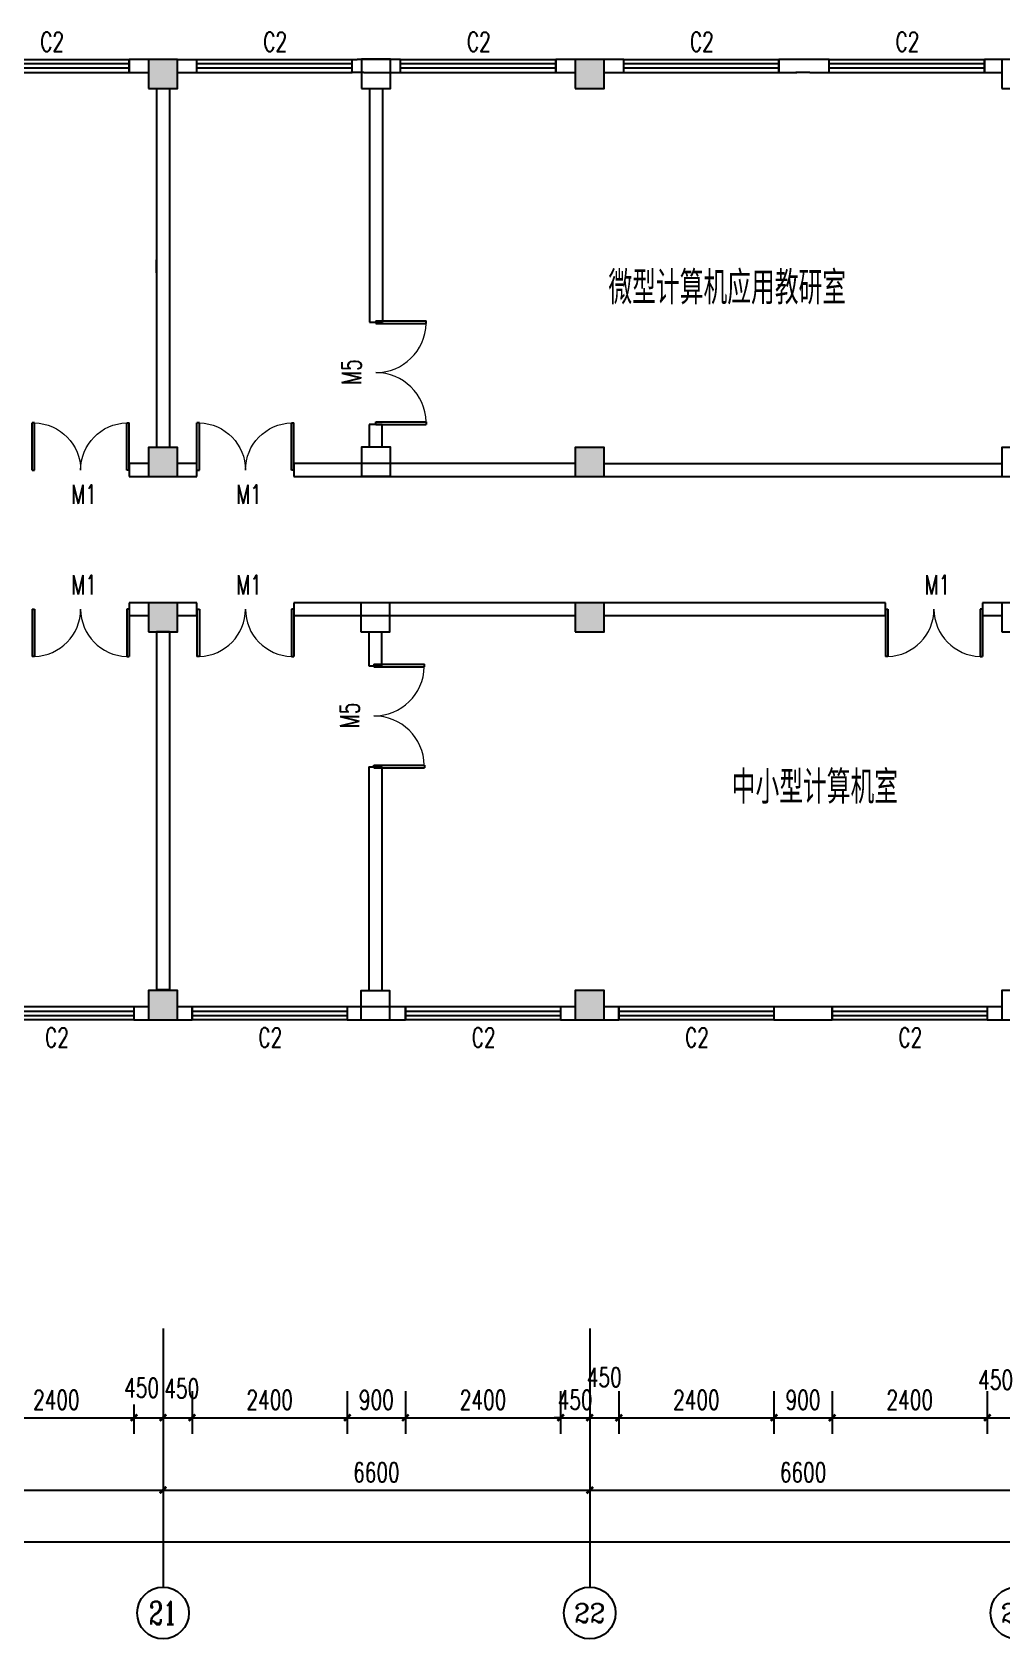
# Model space of a CAD drawing. Header units: millimetres. Extents: x -59809 to 114535, y 156 to 28464.
# Drawn here: x 24504 to 39504, y 2864 to 27712 of the extents above; entities that cross this region are included whole.
import ezdxf
from ezdxf.enums import TextEntityAlignment as Align

# ---------------------------------------------------------------- set-up
doc = ezdxf.new("R2010")
doc.units = ezdxf.units.MM
for name, color, linetype in [('AXIS', 3, 'Continuous'), ('AXIS_TEXT', 7, 'Continuous'), ('COLUMN', 9, 'Continuous'), ('PUB_DIM', 3, 'Continuous'), ('PUB_TEXT', 7, 'Continuous'), ('WALL', 9, 'Continuous'), ('WINDOW', 4, 'Continuous'), ('WINDOW_TEXT', 7, 'Continuous')]:
    doc.layers.add(name, color=color, linetype=linetype)
doc.styles.add('_TCH_AXIS', font='COMPLEX', dxfattribs={"bigfont": 'GBCBIG'})
doc.styles.add('_TCH_DIM_T3', font='SIMPLEX', dxfattribs={"width": 0.705882, "bigfont": 'GBCBIG'})
doc.styles.add('_TCH_WINDOW', font='SIMPLEX', dxfattribs={"bigfont": 'GBCBIG'})
doc.styles.add('COMPLEX', font='COMPLEX')
doc.styles.get("Standard").update_dxf_attribs({"font": 'txt', "bigfont": 'gbcbig.shx'})
doc.dimstyles.new('_TCH_ARCH&&100', dxfattribs={"dimtxt": 297.5, "dimasz": 100, "dimexe": 250, "dimexo": 300, "dimgap": 126.25, "dimtad": 1, "dimdec": 0, "dimzin": 0, "dimdsep": 46, "dimtxsty": '_TCH_DIM_T3', "dimblk": 'ARCHTICK', "dimcen": 0.09, "dimclrt": 7, "dimazin": 2, "dimtfac": 1, "dimtdec": 0, "dimtix": 1, "dimtmove": 2, "dimatfit": 3, "dimfxl": 1, "dimtolj": 1, "dimtzin": 0, "dimarcsym": 0})

# ---------------------------------------------------------------- blocks, each defined once
blk = doc.blocks.new('_ArchTick')
at = {"color": 0, "linetype": 'ByBlock', "const_width": 0.4}
blk.add_lwpolyline([(-0.5, -0.5), (0.5, 0.5)], dxfattribs=at)
blk = doc.blocks.new('*D98')
at = {"layer": 'Defpoints', "color": 0}
for p in [(23679, 6790), (26079, 6790), (26079, 6284)]:
    blk.add_point(p, dxfattribs=at)
at = {"layer": 'PUB_DIM', "color": 0, "lineweight": -2}
for p, q in [((23679, 6490), (23679, 6034)), ((26079, 6490), (26079, 6034)), ((23679, 6284), (26079, 6284))]:
    blk.add_line(p, q, dxfattribs=at)
at = {"layer": 'PUB_DIM', "color": 0, "lineweight": -2, "xscale": 100, "yscale": 100, "zscale": 100, "rotation": 180}
blk.add_blockref('_ArchTick', (23679, 6284), dxfattribs=at)
at = {"layer": 'PUB_DIM', "color": 0, "lineweight": -2, "xscale": 100, "yscale": 100, "zscale": 100}
blk.add_blockref('_ArchTick', (26079, 6284), dxfattribs=at)
at = {"layer": 'PUB_DIM', "color": 7, "insert": (24879, 6559), "char_height": 297.5, "attachment_point": 5, "style": '_TCH_DIM_T3'}
blk.add_mtext('\\A1;2400', dxfattribs=at)
blk = doc.blocks.new('*D99')
at = {"layer": 'Defpoints', "color": 0}
for p in [(26079, 6790), (26529, 6790), (26529, 6284)]:
    blk.add_point(p, dxfattribs=at)
at = {"layer": 'PUB_DIM', "color": 0, "lineweight": -2}
for p, q in [((26079, 6490), (26079, 6034)), ((26529, 6490), (26529, 6034)), ((26079, 6284), (26529, 6284))]:
    blk.add_line(p, q, dxfattribs=at)
at = {"layer": 'PUB_DIM', "color": 0, "lineweight": -2, "xscale": 100, "yscale": 100, "zscale": 100, "rotation": 180}
blk.add_blockref('_ArchTick', (26079, 6284), dxfattribs=at)
at = {"layer": 'PUB_DIM', "color": 0, "lineweight": -2, "xscale": 100, "yscale": 100, "zscale": 100}
blk.add_blockref('_ArchTick', (26529, 6284), dxfattribs=at)
at = {"layer": 'PUB_DIM', "color": 7, "insert": (26197, 6747), "char_height": 297.5, "attachment_point": 5, "style": '_TCH_DIM_T3'}
blk.add_mtext('\\A1;450', dxfattribs=at)
blk = doc.blocks.new('*D100')
at = {"layer": 'Defpoints', "color": 0}
for p in [(26529, 6995), (26979, 6995), (26979, 6284)]:
    blk.add_point(p, dxfattribs=at)
at = {"layer": 'PUB_DIM', "color": 0, "lineweight": -2}
for p, q in [((26529, 6695), (26529, 6034)), ((26979, 6695), (26979, 6034)), ((26529, 6284), (26979, 6284))]:
    blk.add_line(p, q, dxfattribs=at)
at = {"layer": 'PUB_DIM', "color": 0, "lineweight": -2, "xscale": 100, "yscale": 100, "zscale": 100, "rotation": 180}
blk.add_blockref('_ArchTick', (26529, 6284), dxfattribs=at)
at = {"layer": 'PUB_DIM', "color": 0, "lineweight": -2, "xscale": 100, "yscale": 100, "zscale": 100}
blk.add_blockref('_ArchTick', (26979, 6284), dxfattribs=at)
at = {"layer": 'PUB_DIM', "color": 7, "insert": (26819, 6735), "char_height": 297.5, "attachment_point": 5, "style": '_TCH_DIM_T3'}
blk.add_mtext('\\A1;450', dxfattribs=at)
blk = doc.blocks.new('*D101')
at = {"layer": 'Defpoints', "color": 0}
for p in [(26979, 6995), (29379, 6995), (29379, 6284)]:
    blk.add_point(p, dxfattribs=at)
at = {"layer": 'PUB_DIM', "color": 0, "lineweight": -2}
for p, q in [((26979, 6695), (26979, 6034)), ((29379, 6695), (29379, 6034)), ((26979, 6284), (29379, 6284))]:
    blk.add_line(p, q, dxfattribs=at)
at = {"layer": 'PUB_DIM', "color": 0, "lineweight": -2, "xscale": 100, "yscale": 100, "zscale": 100, "rotation": 180}
blk.add_blockref('_ArchTick', (26979, 6284), dxfattribs=at)
at = {"layer": 'PUB_DIM', "color": 0, "lineweight": -2, "xscale": 100, "yscale": 100, "zscale": 100}
blk.add_blockref('_ArchTick', (29379, 6284), dxfattribs=at)
at = {"layer": 'PUB_DIM', "color": 7, "insert": (28179, 6559), "char_height": 297.5, "attachment_point": 5, "style": '_TCH_DIM_T3'}
blk.add_mtext('\\A1;2400', dxfattribs=at)
blk = doc.blocks.new('*D102')
at = {"layer": 'Defpoints', "color": 0}
for p in [(29379, 6995), (30279, 6995), (30279, 6284)]:
    blk.add_point(p, dxfattribs=at)
at = {"layer": 'PUB_DIM', "color": 0, "lineweight": -2}
for p, q in [((29379, 6695), (29379, 6034)), ((30279, 6695), (30279, 6034)), ((29379, 6284), (30279, 6284))]:
    blk.add_line(p, q, dxfattribs=at)
at = {"layer": 'PUB_DIM', "color": 0, "lineweight": -2, "xscale": 100, "yscale": 100, "zscale": 100, "rotation": 180}
blk.add_blockref('_ArchTick', (29379, 6284), dxfattribs=at)
at = {"layer": 'PUB_DIM', "color": 0, "lineweight": -2, "xscale": 100, "yscale": 100, "zscale": 100}
blk.add_blockref('_ArchTick', (30279, 6284), dxfattribs=at)
at = {"layer": 'PUB_DIM', "color": 7, "insert": (29829, 6559), "char_height": 297.5, "attachment_point": 5, "style": '_TCH_DIM_T3'}
blk.add_mtext('\\A1;900', dxfattribs=at)
blk = doc.blocks.new('*D103')
at = {"layer": 'Defpoints', "color": 0}
for p in [(30279, 6995), (32679, 6995), (32679, 6284)]:
    blk.add_point(p, dxfattribs=at)
at = {"layer": 'PUB_DIM', "color": 0, "lineweight": -2}
for p, q in [((30279, 6695), (30279, 6034)), ((32679, 6695), (32679, 6034)), ((30279, 6284), (32679, 6284))]:
    blk.add_line(p, q, dxfattribs=at)
at = {"layer": 'PUB_DIM', "color": 0, "lineweight": -2, "xscale": 100, "yscale": 100, "zscale": 100, "rotation": 180}
blk.add_blockref('_ArchTick', (30279, 6284), dxfattribs=at)
at = {"layer": 'PUB_DIM', "color": 0, "lineweight": -2, "xscale": 100, "yscale": 100, "zscale": 100}
blk.add_blockref('_ArchTick', (32679, 6284), dxfattribs=at)
at = {"layer": 'PUB_DIM', "color": 7, "insert": (31479, 6559), "char_height": 297.5, "attachment_point": 5, "style": '_TCH_DIM_T3'}
blk.add_mtext('\\A1;2400', dxfattribs=at)
blk = doc.blocks.new('*D104')
at = {"layer": 'Defpoints', "color": 0}
for p in [(32679, 6995), (33129, 6995), (33129, 6284)]:
    blk.add_point(p, dxfattribs=at)
at = {"layer": 'PUB_DIM', "color": 0, "lineweight": -2}
for p, q in [((32679, 6695), (32679, 6034)), ((33129, 6695), (33129, 6034)), ((32679, 6284), (32579, 6284)), ((32679, 6284), (33129, 6284)), ((33129, 6284), (33229, 6284))]:
    blk.add_line(p, q, dxfattribs=at)
at = {"layer": 'PUB_DIM', "color": 0, "lineweight": -2, "xscale": 100, "yscale": 100, "zscale": 100}
blk.add_blockref('_ArchTick', (32679, 6284), dxfattribs=at)
at = {"layer": 'PUB_DIM', "color": 0, "lineweight": -2, "xscale": 100, "yscale": 100, "zscale": 100, "rotation": 180}
blk.add_blockref('_ArchTick', (33129, 6284), dxfattribs=at)
at = {"layer": 'PUB_DIM', "color": 7, "insert": (32904, 6559), "char_height": 297.5, "attachment_point": 5, "style": '_TCH_DIM_T3'}
blk.add_mtext('\\A1;450', dxfattribs=at)
blk = doc.blocks.new('*D105')
at = {"layer": 'Defpoints', "color": 0}
for p in [(33129, 6995), (33579, 6995), (33579, 6284)]:
    blk.add_point(p, dxfattribs=at)
at = {"layer": 'PUB_DIM', "color": 0, "lineweight": -2}
for p, q in [((33129, 6695), (33129, 6034)), ((33579, 6695), (33579, 6034)), ((33129, 6284), (33579, 6284))]:
    blk.add_line(p, q, dxfattribs=at)
at = {"layer": 'PUB_DIM', "color": 0, "lineweight": -2, "xscale": 100, "yscale": 100, "zscale": 100, "rotation": 180}
blk.add_blockref('_ArchTick', (33129, 6284), dxfattribs=at)
at = {"layer": 'PUB_DIM', "color": 0, "lineweight": -2, "xscale": 100, "yscale": 100, "zscale": 100}
blk.add_blockref('_ArchTick', (33579, 6284), dxfattribs=at)
at = {"layer": 'PUB_DIM', "color": 7, "insert": (33354, 6909), "char_height": 297.5, "attachment_point": 5, "style": '_TCH_DIM_T3'}
blk.add_mtext('\\A1;450', dxfattribs=at)
blk = doc.blocks.new('*D106')
at = {"layer": 'Defpoints', "color": 0}
for p in [(33579, 6995), (35979, 6995), (35979, 6284)]:
    blk.add_point(p, dxfattribs=at)
at = {"layer": 'PUB_DIM', "color": 0, "lineweight": -2}
for p, q in [((33579, 6695), (33579, 6034)), ((35979, 6695), (35979, 6034)), ((33579, 6284), (35979, 6284))]:
    blk.add_line(p, q, dxfattribs=at)
at = {"layer": 'PUB_DIM', "color": 0, "lineweight": -2, "xscale": 100, "yscale": 100, "zscale": 100, "rotation": 180}
blk.add_blockref('_ArchTick', (33579, 6284), dxfattribs=at)
at = {"layer": 'PUB_DIM', "color": 0, "lineweight": -2, "xscale": 100, "yscale": 100, "zscale": 100}
blk.add_blockref('_ArchTick', (35979, 6284), dxfattribs=at)
at = {"layer": 'PUB_DIM', "color": 7, "insert": (34779, 6559), "char_height": 297.5, "attachment_point": 5, "style": '_TCH_DIM_T3'}
blk.add_mtext('\\A1;2400', dxfattribs=at)
blk = doc.blocks.new('*D107')
at = {"layer": 'Defpoints', "color": 0}
for p in [(35979, 6995), (36879, 6995), (36879, 6284)]:
    blk.add_point(p, dxfattribs=at)
at = {"layer": 'PUB_DIM', "color": 0, "lineweight": -2}
for p, q in [((35979, 6695), (35979, 6034)), ((36879, 6695), (36879, 6034)), ((35979, 6284), (36879, 6284))]:
    blk.add_line(p, q, dxfattribs=at)
at = {"layer": 'PUB_DIM', "color": 0, "lineweight": -2, "xscale": 100, "yscale": 100, "zscale": 100, "rotation": 180}
blk.add_blockref('_ArchTick', (35979, 6284), dxfattribs=at)
at = {"layer": 'PUB_DIM', "color": 0, "lineweight": -2, "xscale": 100, "yscale": 100, "zscale": 100}
blk.add_blockref('_ArchTick', (36879, 6284), dxfattribs=at)
at = {"layer": 'PUB_DIM', "color": 7, "insert": (36429, 6559), "char_height": 297.5, "attachment_point": 5, "style": '_TCH_DIM_T3'}
blk.add_mtext('\\A1;900', dxfattribs=at)
blk = doc.blocks.new('*D108')
at = {"layer": 'Defpoints', "color": 0}
for p in [(36879, 6995), (39279, 6995), (39279, 6284)]:
    blk.add_point(p, dxfattribs=at)
at = {"layer": 'PUB_DIM', "color": 0, "lineweight": -2}
for p, q in [((36879, 6695), (36879, 6034)), ((39279, 6695), (39279, 6034)), ((36879, 6284), (39279, 6284))]:
    blk.add_line(p, q, dxfattribs=at)
at = {"layer": 'PUB_DIM', "color": 0, "lineweight": -2, "xscale": 100, "yscale": 100, "zscale": 100, "rotation": 180}
blk.add_blockref('_ArchTick', (36879, 6284), dxfattribs=at)
at = {"layer": 'PUB_DIM', "color": 0, "lineweight": -2, "xscale": 100, "yscale": 100, "zscale": 100}
blk.add_blockref('_ArchTick', (39279, 6284), dxfattribs=at)
at = {"layer": 'PUB_DIM', "color": 7, "insert": (38079, 6559), "char_height": 297.5, "attachment_point": 5, "style": '_TCH_DIM_T3'}
blk.add_mtext('\\A1;2400', dxfattribs=at)
blk = doc.blocks.new('*D109')
at = {"layer": 'Defpoints', "color": 0}
for p in [(39279, 6995), (39729, 6995), (39729, 6284)]:
    blk.add_point(p, dxfattribs=at)
at = {"layer": 'PUB_DIM', "color": 0, "lineweight": -2}
for p, q in [((39279, 6695), (39279, 6034)), ((39729, 6695), (39729, 6034)), ((39279, 6284), (39729, 6284))]:
    blk.add_line(p, q, dxfattribs=at)
at = {"layer": 'PUB_DIM', "color": 0, "lineweight": -2, "xscale": 100, "yscale": 100, "zscale": 100, "rotation": 180}
blk.add_blockref('_ArchTick', (39279, 6284), dxfattribs=at)
at = {"layer": 'PUB_DIM', "color": 0, "lineweight": -2, "xscale": 100, "yscale": 100, "zscale": 100}
blk.add_blockref('_ArchTick', (39729, 6284), dxfattribs=at)
at = {"layer": 'PUB_DIM', "color": 7, "insert": (39408, 6870), "char_height": 297.5, "attachment_point": 5, "style": '_TCH_DIM_T3'}
blk.add_mtext('\\A1;450', dxfattribs=at)
blk = doc.blocks.new('*D156')
at = {"layer": 'AXIS', "color": 0, "lineweight": -2}
for p, q in [((19929, 7364), (19929, 4914)), ((26529, 7364), (26529, 4914)), ((19929, 5164), (26529, 5164))]:
    blk.add_line(p, q, dxfattribs=at)
at = {"layer": 'Defpoints', "color": 0}
for p in [(19929, 7664), (26529, 7664), (26529, 5164)]:
    blk.add_point(p, dxfattribs=at)
at = {"layer": 'AXIS', "color": 0, "lineweight": -2, "xscale": 100, "yscale": 100, "zscale": 100, "rotation": 180}
blk.add_blockref('_ArchTick', (19929, 5164), dxfattribs=at)
at = {"layer": 'AXIS', "color": 0, "lineweight": -2, "xscale": 100, "yscale": 100, "zscale": 100}
blk.add_blockref('_ArchTick', (26529, 5164), dxfattribs=at)
at = {"layer": 'AXIS', "color": 7, "insert": (23229, 5439), "char_height": 297.5, "attachment_point": 5, "style": '_TCH_DIM_T3'}
blk.add_mtext('\\A1;6600', dxfattribs=at)
blk = doc.blocks.new('*D157')
at = {"layer": 'AXIS', "color": 0, "lineweight": -2}
for p, q in [((26529, 7364), (26529, 4914)), ((33129, 7364), (33129, 4914)), ((26529, 5164), (33129, 5164))]:
    blk.add_line(p, q, dxfattribs=at)
at = {"layer": 'Defpoints', "color": 0}
for p in [(26529, 7664), (33129, 7664), (33129, 5164)]:
    blk.add_point(p, dxfattribs=at)
at = {"layer": 'AXIS', "color": 0, "lineweight": -2, "xscale": 100, "yscale": 100, "zscale": 100, "rotation": 180}
blk.add_blockref('_ArchTick', (26529, 5164), dxfattribs=at)
at = {"layer": 'AXIS', "color": 0, "lineweight": -2, "xscale": 100, "yscale": 100, "zscale": 100}
blk.add_blockref('_ArchTick', (33129, 5164), dxfattribs=at)
at = {"layer": 'AXIS', "color": 7, "insert": (29829, 5439), "char_height": 297.5, "attachment_point": 5, "style": '_TCH_DIM_T3'}
blk.add_mtext('\\A1;6600', dxfattribs=at)
blk = doc.blocks.new('*D158')
at = {"layer": 'AXIS', "color": 0, "lineweight": -2}
for p, q in [((33129, 7364), (33129, 4914)), ((39729, 7364), (39729, 4914)), ((33129, 5164), (39729, 5164))]:
    blk.add_line(p, q, dxfattribs=at)
at = {"layer": 'Defpoints', "color": 0}
for p in [(33129, 7664), (39729, 7664), (39729, 5164)]:
    blk.add_point(p, dxfattribs=at)
at = {"layer": 'AXIS', "color": 0, "lineweight": -2, "xscale": 100, "yscale": 100, "zscale": 100, "rotation": 180}
blk.add_blockref('_ArchTick', (33129, 5164), dxfattribs=at)
at = {"layer": 'AXIS', "color": 0, "lineweight": -2, "xscale": 100, "yscale": 100, "zscale": 100}
blk.add_blockref('_ArchTick', (39729, 5164), dxfattribs=at)
at = {"layer": 'AXIS', "color": 7, "insert": (36429, 5439), "char_height": 297.5, "attachment_point": 5, "style": '_TCH_DIM_T3'}
blk.add_mtext('\\A1;6600', dxfattribs=at)
blk = doc.blocks.new('*D168')
at = {"layer": 'AXIS', "color": 0, "lineweight": -2}
for p, q in [((6029, 7364), (6029, 4114)), ((99129, 7364), (99129, 4114)), ((6029, 4364), (99129, 4364))]:
    blk.add_line(p, q, dxfattribs=at)
at = {"layer": 'Defpoints', "color": 0}
for p in [(6029, 7664), (99129, 7664), (99129, 4364)]:
    blk.add_point(p, dxfattribs=at)
at = {"layer": 'AXIS', "color": 0, "lineweight": -2, "xscale": 100, "yscale": 100, "zscale": 100, "rotation": 180}
blk.add_blockref('_ArchTick', (6029, 4364), dxfattribs=at)
at = {"layer": 'AXIS', "color": 0, "lineweight": -2, "xscale": 100, "yscale": 100, "zscale": 100}
blk.add_blockref('_ArchTick', (99129, 4364), dxfattribs=at)
at = {"layer": 'AXIS', "color": 7, "insert": (52579, 4639), "char_height": 297.5, "attachment_point": 5, "style": '_TCH_DIM_T3'}
blk.add_mtext('\\A1;93100', dxfattribs=at)
blk = doc.blocks.new('_FZHK')
blk.add_lwpolyline([(-0.5, -0.5), (0.5, -0.5), (0.5, 0.5), (-0.5, 0.5)], close=True)
blk = doc.blocks.new('_AXISO')
blk.add_circle((0, 0), 0.5)
at = {"layer": 'AXIS_TEXT', "style": 'COMPLEX', "width": 1.041667}
blk.add_attdef('A', text='', height=0.56, dxfattribs=at).set_placement((-0.25, -0.28), (0.25, -0.28), align=Align.FIT)
blk = doc.blocks.new('$DorLib2D$00000002')
for p, q in [((-0.5, 0), (-0.5, 0.4875)), ((-0.475, 0.4875), (-0.5, 0.4875)), ((-0.475, 0), (-0.475, 0.4875)), ((0.475, 0), (0.475, 0.4875)), ((0.475, 0.4875), (0.5, 0.4875)), ((0.5, 0), (0.5, 0.4875)), ((-0.5, 0), (-0.475, 0)), ((0.5, 0), (0.475, 0))]:
    blk.add_line(p, q)
at = {"lineweight": 13}
for centre, start, end in [((-0.4875, 0), 0, 88.53072), ((0.4875, 0), 91.46928, 180)]:
    blk.add_arc(centre, 0.4875, start, end, dxfattribs=at)
blk = doc.blocks.new('$TCHSYS$WIN2D')
for p, q in [((-0.5, 0.5), (0.5, 0.5)), ((-0.5, 0.5), (-0.5, -0.5)), ((0.5, 0.5), (0.5, -0.5)), ((0.5, 0.167), (-0.5, 0.167)), ((0.5, -0.167), (-0.5, -0.167)), ((-0.5, -0.5), (0.5, -0.5))]:
    blk.add_line(p, q)

msp = doc.modelspace()

# ---------------------------------------------------------------- hatches: boundary and pattern name
h = msp.add_hatch(color=256)
h.paths.add_polyline_path([(26529.3, 27288.7), (26304.3, 27288.7), (26304.3, 27063.7), (26529.3, 27063.7)])
h.paths.add_polyline_path([(26529.3, 27063.7), (26754.3, 27063.7), (26754.3, 27288.7), (26529.3, 27288.7)])
h.paths.add_polyline_path([(26529.3, 26838.7), (26754.3, 26838.7), (26754.3, 27063.7), (26529.3, 27063.7)])
h.paths.add_polyline_path([(26529.3, 27063.7), (26304.3, 27063.7), (26304.3, 26838.7), (26529.3, 26838.7)])
h.paths.add_polyline_path([(26529.3, 21063.7), (26304.3, 21063.7), (26304.3, 20838.7), (26529.3, 20838.7)])
h.paths.add_polyline_path([(26529.3, 21063.7), (26529.3, 20838.7), (26754.3, 20838.7), (26754.3, 21063.7)])
h.paths.add_polyline_path([(26754.3, 21063.7), (26754.3, 21288.7), (26529.3, 21288.7), (26529.3, 21063.7)])
h.paths.add_polyline_path([(26529.3, 21288.7), (26304.3, 21288.7), (26304.3, 21063.7), (26529.3, 21063.7)])
h.paths.add_polyline_path([(26529.3, 12888.7), (26529.3, 12438.7), (26754.3, 12438.7), (26754.3, 12888.7)])
h.paths.add_polyline_path([(26304.3, 12888.7), (26304.3, 12438.7), (26529.3, 12438.7), (26529.3, 12888.7)])
h = msp.add_hatch(color=256)
h.paths.add_polyline_path([(33129.3, 27288.7), (32904.3, 27288.7), (32904.3, 27063.7), (33129.3, 27063.7)])
h.paths.add_polyline_path([(33129.3, 27063.7), (33354.3, 27063.7), (33354.3, 27288.7), (33129.3, 27288.7)])
h.paths.add_polyline_path([(33129.3, 26838.7), (33354.3, 26838.7), (33354.3, 27063.7), (33129.3, 27063.7)])
h.paths.add_polyline_path([(33129.3, 27063.7), (32904.3, 27063.7), (32904.3, 26838.7), (33129.3, 26838.7)])
h.paths.add_polyline_path([(33129.3, 21063.7), (32904.3, 21063.7), (32904.3, 20838.7), (33129.3, 20838.7)])
h.paths.add_polyline_path([(33129.3, 21063.7), (33129.3, 20838.7), (33354.3, 20838.7), (33354.3, 21063.7)])
h.paths.add_polyline_path([(33354.3, 21063.7), (33354.3, 21288.7), (33129.3, 21288.7), (33129.3, 21063.7)])
h.paths.add_polyline_path([(33129.3, 21288.7), (32904.3, 21288.7), (32904.3, 21063.7), (33129.3, 21063.7)])
h.paths.add_polyline_path([(33129.3, 12888.7), (33129.3, 12438.7), (33354.3, 12438.7), (33354.3, 12888.7)])
h.paths.add_polyline_path([(32904.3, 12888.7), (32904.3, 12438.7), (33129.3, 12438.7), (33129.3, 12888.7)])
h = msp.add_hatch(color=256)
h.paths.add_polyline_path([(26529.3, 18888.7), (26304.3, 18888.7), (26304.3, 18663.7), (26529.3, 18663.7)])
h.paths.add_polyline_path([(26754.3, 18888.7), (26529.3, 18888.7), (26529.3, 18663.7), (26754.3, 18663.7)])
h.paths.add_polyline_path([(26754.3, 18663.7), (26529.3, 18663.7), (26529.3, 18438.7), (26754.3, 18438.7)])
h.paths.add_polyline_path([(26529.3, 18663.7), (26304.3, 18663.7), (26304.3, 18438.7), (26529.3, 18438.7)])
h = msp.add_hatch(color=256)
h.paths.add_polyline_path([(33129.3, 18888.7), (32904.3, 18888.7), (32904.3, 18663.7), (33129.3, 18663.7)])
h.paths.add_polyline_path([(33354.3, 18888.7), (33129.3, 18888.7), (33129.3, 18663.7), (33354.3, 18663.7)])
h.paths.add_polyline_path([(33354.3, 18663.7), (33129.3, 18663.7), (33129.3, 18438.7), (33354.3, 18438.7)])
h.paths.add_polyline_path([(33129.3, 18663.7), (32904.3, 18663.7), (32904.3, 18438.7), (33129.3, 18438.7)])

# ---------------------------------------------------------------- linework, layer by layer
for p, q in [((29632.7, 27088.7), (29432.7, 27088.7)), ((36534.1, 27088.7), (36316.4, 27088.7)), ((26629.3, 24188.7), (26629.3, 23988.7)), ((29712.8, 17912.9), (29912.8, 17912.9)), ((29712.8, 16350.8), (29912.8, 16350.8))]:
    msp.add_line(p, q)
at = {"layer": 'AXIS'}
for p, q in [((26529.3, 7663.7), (26529.3, 3663.7)), ((33129.3, 7663.7), (33129.3, 3663.7))]:
    msp.add_line(p, q, dxfattribs=at)
at = {"layer": 'WALL'}
for p, q in [((26304.3, 27288.7), (26004.3, 27288.7)), ((26004.3, 27288.7), (26004.3, 27088.7)), ((26004.3, 27088.7), (26304.3, 27088.7)), ((26754.3, 27288.7), (29532.9, 27288.7)), ((26754.3, 27088.7), (29432.7, 27088.7)), ((30204.3, 27288.7), (29532.9, 27288.7)), ((29632.7, 27088.7), (30204.3, 27088.7)), ((30204.3, 27088.7), (30204.3, 27288.7)), ((32904.3, 27288.7), (32604.3, 27288.7)), ((32604.3, 27288.7), (32604.3, 27088.7)), ((32604.3, 27088.7), (32904.3, 27088.7)), ((33654.3, 27288.7), (33354.3, 27288.7)), ((33354.3, 27088.7), (33654.3, 27088.7)), ((33654.3, 27088.7), (33654.3, 27288.7)), ((36434.1, 27288.7), (36054.3, 27288.7)), ((36054.3, 27288.7), (36054.3, 27088.7)), ((36054.3, 27088.7), (36334.1, 27088.7)), ((36834.1, 27288.7), (36434.1, 27288.7)), ((36534.1, 27088.7), (36834.1, 27088.7)), ((36834.1, 27088.7), (36834.1, 27288.7)), ((39504.3, 27288.7), (39234.1, 27288.7)), ((39234.1, 27288.7), (39234.1, 27088.7)), ((39234.1, 27088.7), (39504.3, 27088.7)), ((26429.3, 26838.7), (26429.3, 24188.7)), ((26429.3, 26838.7), (26429.3, 21288.7)), ((26629.3, 26838.7), (26629.3, 24188.7)), ((26629.3, 26838.7), (26629.3, 21288.7)), ((29721.8, 26840.9), (29721.8, 23228)), ((29921.8, 26840.9), (29921.8, 23226.4)), ((26429.3, 24188.7), (26429.3, 24188.7)), ((26429.3, 23988.7), (26429.3, 24188.7)), ((26429.3, 23988.7), (26429.3, 23988.7)), ((29721.8, 23228), (29921.8, 23227.2)), ((29716.5, 21646.5), (29716.5, 21293.1)), ((29918.4, 21646.5), (29718.4, 21646.5)), ((29919, 21293.1), (29919, 21646.5)), ((26304.3, 21038.7), (26004.3, 21038.7)), ((26004.3, 21038.7), (26004.3, 20838.7)), ((27054.3, 21038.7), (26754.3, 21038.7)), ((27054.3, 20838.7), (27054.3, 21038.7)), ((32904.3, 21038.7), (28554.3, 21038.7)), ((28554.3, 21038.7), (28554.3, 20838.7)), ((33354.3, 21038.7), (39504.3, 21038.7)), ((26004.3, 20838.7), (26304.3, 20838.7)), ((26754.3, 20838.7), (27054.3, 20838.7)), ((28554.3, 20838.7), (32904.3, 20838.7)), ((33354.3, 20838.7), (39504.3, 20838.7)), ((26304.3, 18888.7), (26004.3, 18888.7)), ((26004.3, 18888.7), (26004.3, 18688.7)), ((27054.3, 18888.7), (26754.3, 18888.7)), ((27054.3, 18688.7), (27054.3, 18888.7)), ((32904.3, 18888.7), (28554.3, 18888.7)), ((28554.3, 18888.7), (28554.3, 18688.7)), ((37704.3, 18888.7), (33354.3, 18888.7)), ((37704.3, 18688.7), (37704.3, 18888.7)), ((39504.3, 18888.7), (39204.3, 18888.7)), ((39204.3, 18888.7), (39204.3, 18688.7)), ((26004.3, 18688.7), (26304.3, 18688.7)), ((26754.3, 18688.7), (27054.3, 18688.7)), ((28554.3, 18688.7), (32904.3, 18688.7)), ((33354.3, 18688.7), (37704.3, 18688.7)), ((39204.3, 18688.7), (39504.3, 18688.7)), ((26429.3, 18436.4), (26429.3, 12900.9)), ((26629.3, 18436.4), (26429.3, 18436.4)), ((26629.3, 18436.4), (26629.3, 12900.9)), ((29712.8, 18437.2), (29712.8, 17912.9)), ((29912.8, 17912.9), (29912.8, 18437.2)), ((29712.8, 16350.8), (29712.8, 12899.5)), ((29912.8, 16350.8), (29912.8, 12899.5)), ((26629.3, 12900.9), (26429.3, 12900.9)), ((26304.3, 12638.7), (26079.3, 12638.7)), ((26079.3, 12638.7), (26079.3, 12438.7)), ((26079.3, 12438.7), (26304.3, 12438.7)), ((26979.3, 12638.7), (26754.3, 12638.7)), ((26754.3, 12438.7), (26979.3, 12438.7)), ((26979.3, 12438.7), (26979.3, 12638.7)), ((30279.3, 12638.7), (29379.3, 12638.7)), ((29379.3, 12638.7), (29379.3, 12438.7)), ((29379.3, 12438.7), (30279.3, 12438.7)), ((30279.3, 12438.7), (30279.3, 12638.7)), ((32904.3, 12638.7), (32679.3, 12638.7)), ((32679.3, 12638.7), (32679.3, 12438.7)), ((32679.3, 12438.7), (32904.3, 12438.7)), ((33579.3, 12638.7), (33354.3, 12638.7)), ((33354.3, 12438.7), (33579.3, 12438.7)), ((33579.3, 12438.7), (33579.3, 12638.7)), ((36879.3, 12638.7), (35979.3, 12638.7)), ((35979.3, 12638.7), (35979.3, 12438.7)), ((35979.3, 12438.7), (36879.3, 12438.7)), ((36879.3, 12438.7), (36879.3, 12638.7)), ((39504.3, 12638.7), (39279.3, 12638.7)), ((39279.3, 12638.7), (39279.3, 12438.7)), ((39279.3, 12438.7), (39504.3, 12438.7))]:
    msp.add_line(p, q, dxfattribs=at)

# ---------------------------------------------------------------- block references
at = {"layer": 'AXIS'}
ref = msp.add_blockref('_AXISO', (26529.3, 3263.7), dxfattribs=dict(at, xscale=800, yscale=800, zscale=800))
ref.add_attrib('A', '21', dxfattribs={"layer": 'AXIS_TEXT', "height": 360.19, "style": '_TCH_AXIS', "width": 0.862069}).set_placement((26314.9, 3083.6), (26743.7, 3083.6), align=Align.FIT)
ref = msp.add_blockref('_AXISO', (33129.3, 3263.7), dxfattribs=dict(at, xscale=800, yscale=800, zscale=800))
ref.add_attrib('A', '22', dxfattribs={"layer": 'AXIS_TEXT', "height": 294.28, "style": '_TCH_AXIS'}).set_placement((32891, 3116.5), (33367.5, 3116.5), align=Align.FIT)
ref = msp.add_blockref('_AXISO', (39729.3, 3263.7), dxfattribs=dict(at, xscale=800, yscale=800, zscale=800))
ref.add_attrib('A', '23', dxfattribs={"layer": 'AXIS_TEXT', "height": 294.28, "style": '_TCH_AXIS'}).set_placement((39491, 3116.5), (39967.5, 3116.5), align=Align.FIT)
at = {"layer": 'COLUMN', "yscale": 450, "zscale": 450}
for p, xscale in [((26529.3, 27063.7), 449.9999999999999), ((29821.8, 27068.1), 450), ((33129.3, 27063.7), 449.9999999999999), ((39729.3, 27063.7), 449.9999999999999), ((26529.3, 21063.7), 449.9999999999999), ((29821.8, 21068.1), 450), ((33129.3, 21063.7), 449.9999999999999), ((39729.3, 21063.7), 449.9999999999999), ((26529.3, 18663.7), 449.9999999999999), ((29812.8, 18662.2), 450), ((33129.3, 18663.7), 449.9999999999999), ((39729.3, 18663.7), 449.9999999999999), ((26529.3, 12663.7), 449.9999999999999), ((29812.8, 12662.2), 450), ((33129.3, 12663.7), 449.9999999999999), ((39729.3, 12663.7), 449.9999999999999)]:
    msp.add_blockref('_FZHK', p, dxfattribs=dict(at, xscale=xscale))
at = {"layer": 'WINDOW'}
ref = msp.add_blockref('$TCHSYS$WIN2D', (24804.3, 27188.7), dxfattribs=dict(at, xscale=2400, yscale=-200, zscale=2400))
ref.add_attrib('A', 'C2', (24629.3, 27414.9), dxfattribs={"layer": 'WINDOW_TEXT', "height": 297.5, "style": '_TCH_WINDOW', "width": 0.705882})
ref = msp.add_blockref('$TCHSYS$WIN2D', (28254.3, 27188.7), dxfattribs=dict(at, xscale=2400, yscale=-200, zscale=2400))
ref.add_attrib('A', 'C2', (28079.3, 27414.9), dxfattribs={"layer": 'WINDOW_TEXT', "height": 297.5, "style": '_TCH_WINDOW', "width": 0.705882})
ref = msp.add_blockref('$TCHSYS$WIN2D', (31404.3, 27188.7), dxfattribs=dict(at, xscale=2400, yscale=-200, zscale=2400))
ref.add_attrib('A', 'C2', (31229.3, 27414.9), dxfattribs={"layer": 'WINDOW_TEXT', "height": 297.5, "style": '_TCH_WINDOW', "width": 0.705882})
ref = msp.add_blockref('$TCHSYS$WIN2D', (34854.3, 27188.7), dxfattribs=dict(at, xscale=2400, yscale=-200, zscale=2400))
ref.add_attrib('A', 'C2', (34679.3, 27414.9), dxfattribs={"layer": 'WINDOW_TEXT', "height": 297.5, "style": '_TCH_WINDOW', "width": 0.705882})
ref = msp.add_blockref('$TCHSYS$WIN2D', (38034.1, 27188.7), dxfattribs=dict(at, xscale=2400, yscale=-200, zscale=2400))
ref.add_attrib('A', 'C2', (37859.1, 27414.9), dxfattribs={"layer": 'WINDOW_TEXT', "height": 297.5, "style": '_TCH_WINDOW', "width": 0.705882})
ref = msp.add_blockref('$DorLib2D$00000002', (29818.4, 22446.5), dxfattribs=dict(at, xscale=1600, yscale=1600, zscale=1600, rotation=270))
ref.add_attrib('A', 'M5', (29592.2, 22256.5), dxfattribs={"layer": 'WINDOW_TEXT', "height": 297.5, "rotation": 90, "style": '_TCH_WINDOW', "width": 0.705882})
ref = msp.add_blockref('$DorLib2D$00000002', (25254.3, 20938.7), dxfattribs=dict(at, xscale=-1500, yscale=1500, zscale=-1500))
ref.add_attrib('A', 'M1', (25109.3, 20414.9), dxfattribs={"layer": 'WINDOW_TEXT', "height": 297.5, "style": '_TCH_WINDOW', "width": 0.705882})
ref = msp.add_blockref('$DorLib2D$00000002', (27804.3, 20938.7), dxfattribs=dict(at, xscale=-1500, yscale=1500, zscale=-1500))
ref.add_attrib('A', 'M1', (27659.3, 20414.9), dxfattribs={"layer": 'WINDOW_TEXT', "height": 297.5, "style": '_TCH_WINDOW', "width": 0.705882})
ref = msp.add_blockref('$DorLib2D$00000002', (25254.3, 18788.7), dxfattribs=dict(at, xscale=-1500, yscale=-1500, zscale=-1500))
ref.add_attrib('A', 'M1', (25109.3, 19014.9), dxfattribs={"layer": 'WINDOW_TEXT', "height": 297.5, "style": '_TCH_WINDOW', "width": 0.705882})
ref = msp.add_blockref('$DorLib2D$00000002', (27804.3, 18788.7), dxfattribs=dict(at, xscale=-1500, yscale=-1500, zscale=-1500))
ref.add_attrib('A', 'M1', (27659.3, 19014.9), dxfattribs={"layer": 'WINDOW_TEXT', "height": 297.5, "style": '_TCH_WINDOW', "width": 0.705882})
ref = msp.add_blockref('$DorLib2D$00000002', (38454.3, 18788.7), dxfattribs=dict(at, xscale=-1500, yscale=-1500, zscale=-1500))
ref.add_attrib('A', 'M1', (38309.3, 19014.9), dxfattribs={"layer": 'WINDOW_TEXT', "height": 297.5, "style": '_TCH_WINDOW', "width": 0.705882})
ref = msp.add_blockref('$DorLib2D$00000002', (29791, 17136.6), dxfattribs=dict(at, xscale=1600, yscale=1600, zscale=1600, rotation=270))
ref.add_attrib('A', 'M5', (29564.7, 16946.6), dxfattribs={"layer": 'WINDOW_TEXT', "height": 297.5, "rotation": 90, "style": '_TCH_WINDOW', "width": 0.705882})
ref = msp.add_blockref('$TCHSYS$WIN2D', (24879.3, 12538.7), dxfattribs=dict(at, xscale=2400, yscale=-200, zscale=2400, rotation=180))
ref.add_attrib('A', 'C2', (24704.3, 12014.9), dxfattribs={"layer": 'WINDOW_TEXT', "height": 297.5, "style": '_TCH_WINDOW', "width": 0.705882})
ref = msp.add_blockref('$TCHSYS$WIN2D', (28179.3, 12538.7), dxfattribs=dict(at, xscale=2400, yscale=-200, zscale=2400, rotation=180))
ref.add_attrib('A', 'C2', (28004.3, 12014.9), dxfattribs={"layer": 'WINDOW_TEXT', "height": 297.5, "style": '_TCH_WINDOW', "width": 0.705882})
ref = msp.add_blockref('$TCHSYS$WIN2D', (31479.3, 12538.7), dxfattribs=dict(at, xscale=2400, yscale=-200, zscale=2400, rotation=180))
ref.add_attrib('A', 'C2', (31304.3, 12014.9), dxfattribs={"layer": 'WINDOW_TEXT', "height": 297.5, "style": '_TCH_WINDOW', "width": 0.705882})
ref = msp.add_blockref('$TCHSYS$WIN2D', (34779.3, 12538.7), dxfattribs=dict(at, xscale=2400, yscale=-200, zscale=2400, rotation=180))
ref.add_attrib('A', 'C2', (34604.3, 12014.9), dxfattribs={"layer": 'WINDOW_TEXT', "height": 297.5, "style": '_TCH_WINDOW', "width": 0.705882})
ref = msp.add_blockref('$TCHSYS$WIN2D', (38079.3, 12538.7), dxfattribs=dict(at, xscale=2400, yscale=-200, zscale=2400, rotation=180))
ref.add_attrib('A', 'C2', (37904.3, 12014.9), dxfattribs={"layer": 'WINDOW_TEXT', "height": 297.5, "style": '_TCH_WINDOW', "width": 0.705882})

# ---------------------------------------------------------------- texts
at = {"layer": 'PUB_TEXT'}
for s, p in [('微型计算机应用教研室', (33418.5, 23503.1)), ('中小型计算机室', (35325.6, 15779.3))]:
    msp.add_text(s, height=510.64, dxfattribs=at).set_placement(p)

# ---------------------------------------------------------------- dimensions: what is measured, and where the dimension line sits
at = {"layer": 'AXIS'}
for p1, p2, distance, text, picture, middle in [((6029.3, 7663.7), (99129.3, 7663.7), -3300, '93100', '*D168', (52579.3, 4638.7)), ((19929.3, 7663.7), (26529.3, 7663.7), -2500, '6600', '*D156', (23229.3, 5438.7)), ((26529.3, 7663.7), (33129.3, 7663.7), -2500, '6600', '*D157', (29829.3, 5438.7)), ((33129.3, 7663.7), (39729.3, 7663.7), -2500, '6600', '*D158', (36429.3, 5438.7))]:
    dim = msp.add_aligned_dim(p1=p1, p2=p2, distance=distance, text=text, dimstyle='_TCH_ARCH&&100', dxfattribs=at)
    dim.commit()
    dim.dimension.update_dxf_attribs({"geometry": picture, "text_midpoint": middle})
at = {"layer": 'PUB_DIM'}
for base, p1, p2, picture, middle in [((26979.3, 6283.5), (26529.3, 6995.4), (26979.3, 6995.4), '*D100', (26818.7, 6735.2)), ((33579.3, 6283.5), (33129.3, 6995.4), (33579.3, 6995.4), '*D105', (33354.3, 6908.5)), ((39729.3, 6283.5), (39279.3, 6995.4), (39729.3, 6995.4), '*D109', (39408.1, 6870.3)), ((26529.3, 6283.5), (26079.3, 6790.2), (26529.3, 6790.2), '*D99', (26197.3, 6746.6))]:
    dim = msp.add_linear_dim(base=base, p1=p1, p2=p2, angle=0, text='450', dimstyle='_TCH_ARCH&&100', dxfattribs=at)
    dim.commit()
    dim.dimension.update_dxf_attribs({"geometry": picture, "text_midpoint": middle, "dimtype": 161})
for p1, p2, distance, text, picture, middle in [((26979.3, 6995.4), (29379.3, 6995.4), -711.9, '2400', '*D101', (28179.3, 6558.5)), ((29379.3, 6995.4), (30279.3, 6995.4), -711.9, '900', '*D102', (29829.3, 6558.5)), ((30279.3, 6995.4), (32679.3, 6995.4), -711.9, '2400', '*D103', (31479.3, 6558.5)), ((32679.3, 6995.4), (33129.3, 6995.4), -711.9, '450', '*D104', (32904.3, 6558.5)), ((33579.3, 6995.4), (35979.3, 6995.4), -711.9, '2400', '*D106', (34779.3, 6558.5)), ((35979.3, 6995.4), (36879.3, 6995.4), -711.9, '900', '*D107', (36429.3, 6558.5)), ((36879.3, 6995.4), (39279.3, 6995.4), -711.9, '2400', '*D108', (38079.3, 6558.5)), ((23679.3, 6790.2), (26079.3, 6790.2), -506.6, '2400', '*D98', (24879.3, 6558.5))]:
    dim = msp.add_aligned_dim(p1=p1, p2=p2, distance=distance, text=text, dimstyle='_TCH_ARCH&&100', dxfattribs=at)
    dim.commit()
    dim.dimension.update_dxf_attribs({"geometry": picture, "text_midpoint": middle})

doc.saveas('drawing.dxf')
